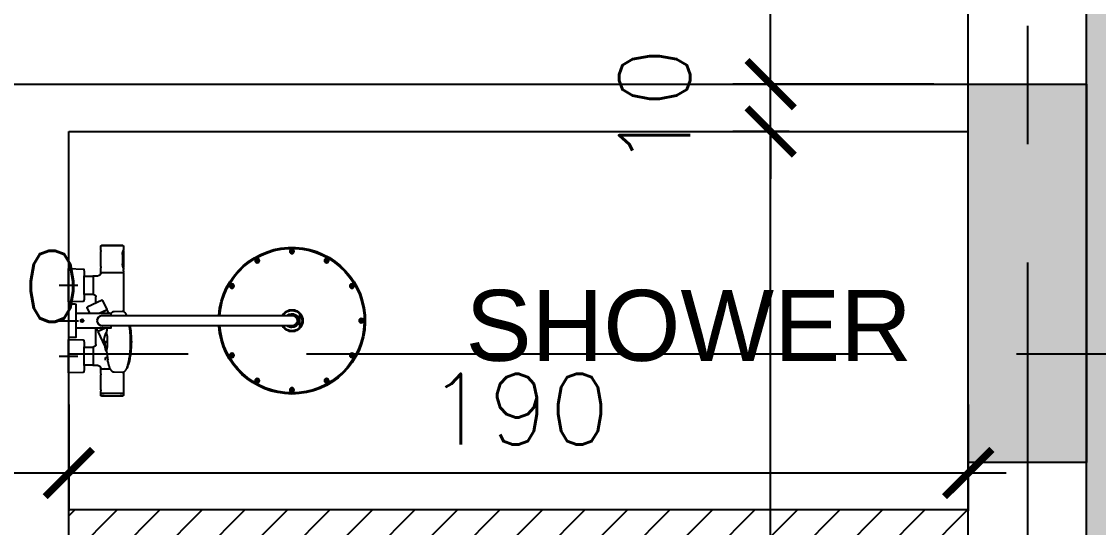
# Model space of a CAD drawing. Header units: centimetres. Extents: x -3744 to 3813, y -6963 to 3597.
# Drawn here: x -525 to -297.5, y 2139.3 to 2246.2 of the extents above; entities that cross this region are included whole.
import ezdxf

# ---------------------------------------------------------------- set-up
doc = ezdxf.new("R2010")
doc.units = ezdxf.units.CM
doc.header["$LTSCALE"] = 100
doc.header["$MEASUREMENT"] = 0
doc.linetypes.add('GRID$0$GRID$0$XREF GRID$0$GRIDS$0$CENTER', pattern=[2, 1.25, -0.25, 0.25, -0.25])
doc.linetypes.add('HIDDEN', pattern=[0.375, 0.25, -0.125])
for name, color, linetype in [('A0-01 FLOOR PLANS$0$BATH FIXTURES', 85, 'Continuous'), ('A0-01 FLOOR PLANS$0$DIM IN', 1, 'Continuous'), ('A0-01 FLOOR PLANS$0$TEXT', 3, 'Continuous'), ('A0-01 FLOOR PLANS$0$THRESHOLD', 8, 'Continuous'), ('A0-01 FLOOR PLANS$0$TILE', 252, 'Continuous'), ('A0-01 FLOOR PLANS$0$WALL-01', 7, 'Continuous'), ('A0-01 FLOOR PLANS$0$WINDOW', 1, 'Continuous'), ('GRID$0$XREF GRID', 11, 'GRID$0$GRID$0$XREF GRID$0$GRIDS$0$CENTER'), ('SOURROUNDING$0$DIM IN', 1, 'Continuous'), ('SOURROUNDING$0$KERBSTONE', 11, 'Continuous'), ('WALL-01', 7, 'Continuous'), ('WALL-03', 2, 'Continuous'), ('XREF GF COL$0$COLUMN', 6, 'Continuous'), ('XREF GF COL$0$COLUMN HATCH', 201, 'Continuous')]:
    doc.layers.add(name, color=color, linetype=linetype)
doc.styles.add('A0-01 FLOOR PLANS$0$22', font='romans.shx')
doc.styles.add('A0-01 FLOOR PLANS$0$ART-PS-1', font='arial.ttf', dxfattribs={"height": 20})
doc.dimstyles.new('A0-01 FLOOR PLANS$0$100', dxfattribs={"dimtxt": 15, "dimasz": 10, "dimexe": 8, "dimexo": 12, "dimgap": 6, "dimtad": 1, "dimdec": 0, "dimzin": 0, "dimdsep": 46, "dimtxsty": 'A0-01 FLOOR PLANS$0$22', "dimblk": 'A0-01 FLOOR PLANS$0$_ARCHTICK', "dimcen": 30, "dimdle": 8, "dimclrd": 1, "dimclre": 1, "dimclrt": 2, "dimadec": 0, "dimazin": 0, "dimtfac": 1, "dimtdec": 0, "dimtmove": 2, "dimatfit": 3, "dimldrblk": 'A0-01 FLOOR PLANS$0$_OBLIQUE', "dimfxl": 100, "dimtolj": 1, "dimtzin": 0, "dimarcsym": 0})

# ---------------------------------------------------------------- blocks, each defined once
blk = doc.blocks.new('XREF GF COL')
at = {"layer": 'XREF GF COL$0$COLUMN HATCH'}
blk.add_hatch(color=256, dxfattribs=at).paths.add_polyline_path([(-10714.7, 2198), (-10739.7, 2198), (-10739.7, 2118), (-10714.7, 2118)])
at = {"layer": 'XREF GF COL$0$COLUMN'}
blk.add_lwpolyline([(-10739.7, 2198), (-10714.7, 2198), (-10714.7, 2118), (-10739.7, 2118)], close=True, dxfattribs=at)
blk = doc.blocks.new('GRID')
at = {"layer": 'GRID$0$XREF GRID'}
for p, q in [((-417.5, 2960.33, 0), (-417.5, 522.76)), ((-1969.8, 2140.98), (-230.24, 2140.98))]:
    blk.add_line(p, q, dxfattribs=at)
blk = doc.blocks.new('A0-01 FLOOR PLANS$0$Bath_ShowerHead_D-31_01')
for p, q in [((-7.5, 0.08), (-7.5, -3.92)), ((0, 0), (0, -4)), ((7.5, 0.08), (7.5, -3.92)), ((-11, -1.97), (-10.92, -5.04)), ((-4.05, -1.92), (-10.95, -1.92)), ((-5.5, -1.92), (-9.5, -1.92)), ((-4.08, -5.04), (-4, -1.97)), ((-3.55, -2.02), (-3.55, -3.4)), ((3.53, -2), (-3.53, -2)), ((2, -2), (-2, -2)), ((3.55, -3.4), (3.55, -2.02)), ((4, -1.97), (4.08, -5.04)), ((10.95, -1.92), (4.05, -1.92)), ((9.5, -1.92), (5.5, -1.92)), ((10.92, -5.04), (11, -1.97)), ((-3.45, -3.5), (3.45, -3.5)), ((-1.57, -3.5), (-1.57, -10.83)), ((1.57, -10.83), (1.57, -3.5)), ((-5.5, -5.22), (-9.5, -5.22)), ((-9.43, -5.22), (-9.43, -7.1)), ((-5.57, -7.1), (-5.57, -5.22)), ((-4.31, -9.04), (-2.83, -5.87)), ((-1.57, -6.4), (-2.76, -5.85)), ((-0.17, -4.82), (-0.09, -4.67)), ((-0.09, -4.97), (-0.17, -4.82)), ((-0.09, -4.67), (0.09, -4.67)), ((0.09, -4.97), (-0.09, -4.97)), ((0.09, -4.67), (0.17, -4.82)), ((0.17, -4.82), (0.09, -4.97)), ((9.5, -5.22), (5.5, -5.22)), ((5.57, -5.22), (5.57, -7.1)), ((9.43, -7.1), (9.43, -5.22)), ((-15.89, -13.37), (-15.89, -8.87)), ((-14.94, -8.72), (-15.74, -8.72)), ((-14.42, -8.77), (-14.62, -8.77)), ((-11.62, -8.77), (-14.42, -8.77)), ((-11.42, -8.77), (-11.62, -8.77)), ((-10.24, -8.72), (-11.1, -8.72)), ((-10.22, -8.74), (-10.22, -13.5)), ((-10.15, -13.5), (-10.15, -8.74)), ((-9.99, -8.72), (-10.13, -8.72)), ((-9.5, -7.14), (-9.5, -8.22)), ((-9.48, -7.12), (-5.52, -7.12)), ((-5.5, -7.26), (-5.5, -7.14)), ((-3.68, -7.69), (-5.06, -7.69)), ((-1.57, -8.37), (-2.31, -9.97)), ((-2.2, -10.05), (-1.57, -8.69)), ((-0.2, -7.97), (-0.25, -8)), ((-0.25, -8), (0.25, -8)), ((-0.25, -8), (-0.25, -8.05)), ((-0.2, -7.97), (0.2, -7.97)), ((-0.2, -8.05), (-0.2, -7.97)), ((0.25, -8), (0.2, -7.97)), ((0.2, -8.05), (0.2, -7.97)), ((0.25, -8.05), (0.25, -8)), ((5.06, -7.69), (1.57, -7.69)), ((2.18, -8.15), (1.57, -7.86)), ((2.2, -8.19), (1.57, -9.55)), ((1.57, -9.75), (2.28, -8.22)), ((2.23, -8.32), (2.17, -8.29)), ((5.46, -9.68), (2.31, -8.21)), ((5.5, -7.14), (5.5, -7.26)), ((5.52, -7.12), (9.48, -7.12)), ((9.5, -8.22), (9.5, -7.14)), ((10.13, -8.72), (10, -8.72)), ((10.15, -8.74), (10.15, -10.74)), ((10.23, -10.77), (10.23, -8.74)), ((11.1, -8.72), (10.25, -8.72)), ((11.62, -8.78), (11.43, -8.77)), ((14.42, -8.78), (11.62, -8.78)), ((14.42, -8.78), (11.62, -8.78)), ((14.42, -8.78), (14.42, -8.78)), ((14.62, -8.77), (14.42, -8.78)), ((15.75, -8.72), (14.95, -8.72)), ((15.35, -8.72), (15.35, -13.52)), ((15.9, -8.87), (15.9, -13.37)), ((-10.15, -9.32), (-10.22, -9.32)), ((-10.22, -9.35), (-10.15, -9.35)), ((-10.15, -9.94), (-10.22, -9.94)), ((-10.22, -10.53), (-10.15, -10.53)), ((-4.28, -9.11), (-2.38, -10)), ((-2.28, -9.9), (-2.17, -9.95)), ((-2.18, -10.09), (-1.57, -10.38)), ((-1.1, -9.12), (-1.1, -13.17)), ((1.1, -13.17), (1.1, -9.12)), ((2.45, -9.98), (2.44, -10.04)), ((2.46, -9.96), (2.45, -9.98)), ((2.7, -9.83), (2.7, -9.99)), ((4.45, -9.48), (4.45, -10.04)), ((4.45, -10.04), (4.45, -10.09)), ((4.45, -10.09), (4.45, -10.19)), ((4.47, -10.14), (4.47, -10.19)), ((4.5, -9.6), (4.5, -9.65)), ((4.5, -9.67), (4.5, -9.65)), ((4.5, -10.17), (4.5, -9.67)), ((5.86, -9.73), (5.83, -9.72)), ((6.5, -10.04), (6.5, -9.98)), ((7.77, -9.74), (7.77, -10.08)), ((8.32, -9.74), (7.77, -9.74)), ((10.23, -9.57), (10.15, -9.49)), ((-15.74, -13.52), (-14.94, -13.52)), ((-14.8, -13.52), (-11.23, -13.52)), ((-14.01, -13.32), (-14.01, -13.32)), ((-14.01, -13.32), (-12.02, -13.32)), ((-12.02, -13.32), (-12.02, -13.32)), ((-11.09, -13.52), (-10.82, -13.52)), ((-10.51, -13.52), (-10.24, -13.52)), ((-10.15, -11.71), (-10.22, -11.71)), ((-10.22, -12.3), (-10.15, -12.3)), ((-10.15, -12.89), (-10.22, -12.89)), ((-10.22, -12.92), (-10.15, -12.92)), ((-10.13, -13.52), (-1.97, -13.52)), ((-1.96, -11.55), (-2.02, -13.28)), ((-1.1, -13.17), (-1.1, -45.07)), ((1.1, -45.07), (1.1, -13.17)), ((10.96, -13.28), (10.9, -11.55)), ((10.91, -13.52), (15.75, -13.52)), ((-7.39, -36.23), (-7.47, -36.28)), ((-7.47, -36.28), (-7.39, -36.42)), ((-7.33, -36.33), (-7.42, -36.38)), ((-7.3, -36.37), (-7.39, -36.23)), ((-7.15, -36.29), (-7.3, -36.37)), ((-7.21, -36.43), (-7.26, -36.35)), ((-7.25, -36.46), (-7.1, -36.37)), ((-7.1, -36.37), (-7.15, -36.29)), ((7.15, -36.29), (7.1, -36.37)), ((7.1, -36.37), (7.25, -36.46)), ((7.3, -36.37), (7.15, -36.29)), ((7.26, -36.35), (7.21, -36.43)), ((7.39, -36.23), (7.3, -36.37)), ((7.42, -36.38), (7.33, -36.33)), ((7.47, -36.28), (7.39, -36.23)), ((7.39, -36.42), (7.47, -36.28)), ((-7.39, -36.42), (-7.54, -36.51)), ((-7.54, -36.51), (-7.49, -36.59)), ((-7.49, -36.59), (-7.34, -36.51)), ((-7.43, -36.45), (-7.38, -36.54)), ((-7.34, -36.51), (-7.25, -36.66)), ((-7.31, -36.56), (-7.22, -36.51)), ((-7.17, -36.61), (-7.25, -36.46)), ((-7.25, -36.66), (-7.17, -36.61)), ((7.25, -36.46), (7.17, -36.61)), ((7.17, -36.61), (7.25, -36.66)), ((7.22, -36.51), (7.31, -36.56)), ((7.25, -36.66), (7.34, -36.51)), ((7.34, -36.51), (7.49, -36.59)), ((7.38, -36.54), (7.43, -36.45)), ((7.54, -36.51), (7.39, -36.42)), ((7.49, -36.59), (7.54, -36.51)), ((-12.84, -41.65), (-12.89, -41.73)), ((-12.89, -41.73), (-12.75, -41.82)), ((-12.7, -41.73), (-12.84, -41.65)), ((-12.75, -41.82), (-12.83, -41.97)), ((-12.83, -41.97), (-12.75, -42.02)), ((-12.74, -41.7), (-12.79, -41.79)), ((-12.77, -41.86), (-12.69, -41.91)), ((-12.75, -42.02), (-12.66, -41.87)), ((-12.61, -41.58), (-12.7, -41.73)), ((-12.58, -41.74), (-12.67, -41.69)), ((-12.66, -41.87), (-12.51, -41.95)), ((-12.53, -41.63), (-12.61, -41.58)), ((-12.61, -41.78), (-12.53, -41.63)), ((-12.46, -41.87), (-12.61, -41.78)), ((-12.61, -41.9), (-12.56, -41.81)), ((-12.51, -41.95), (-12.46, -41.87)), ((12.61, -41.78), (12.46, -41.87)), ((12.46, -41.87), (12.51, -41.95)), ((12.51, -41.95), (12.66, -41.87)), ((12.61, -41.58), (12.53, -41.63)), ((12.53, -41.63), (12.61, -41.78)), ((12.56, -41.81), (12.61, -41.9)), ((12.67, -41.69), (12.58, -41.74)), ((12.7, -41.73), (12.61, -41.58)), ((12.66, -41.87), (12.75, -42.02)), ((12.69, -41.91), (12.77, -41.86)), ((12.84, -41.65), (12.7, -41.73)), ((12.79, -41.79), (12.74, -41.7)), ((12.75, -41.82), (12.89, -41.73)), ((12.83, -41.97), (12.75, -41.82)), ((12.75, -42.02), (12.83, -41.97)), ((12.89, -41.73), (12.84, -41.65)), ((-1.1, -45.07), (-1.1, -49.12)), ((1.1, -49.12), (1.1, -45.07)), ((-1.3, -47.42), (-1.1, -47.42)), ((1.1, -47.42), (1.3, -47.42)), ((-14.86, -49.07), (-14.86, -49.17)), ((-14.69, -49.07), (-14.86, -49.07)), ((-14.86, -49.17), (-14.69, -49.17)), ((-14.74, -49.07), (-14.74, -49.17)), ((-14.69, -48.9), (-14.69, -49.07)), ((-14.59, -48.9), (-14.69, -48.9)), ((-14.59, -49.02), (-14.69, -49.02)), ((-14.69, -49.17), (-14.69, -49.34)), ((-14.69, -49.22), (-14.59, -49.22)), ((-14.69, -49.34), (-14.59, -49.34)), ((-14.59, -49.07), (-14.59, -48.9)), ((-14.42, -49.07), (-14.59, -49.07)), ((-14.59, -49.17), (-14.42, -49.17)), ((-14.59, -49.34), (-14.59, -49.17)), ((-14.54, -49.17), (-14.54, -49.07)), ((-14.42, -49.17), (-14.42, -49.07)), ((-2.2, -49.79), (-2.2, -48.45)), ((2.2, -48.45), (2.2, -49.79)), ((14.59, -49.07), (14.42, -49.07)), ((14.42, -49.07), (14.42, -49.17)), ((14.42, -49.17), (14.59, -49.17)), ((14.54, -49.07), (14.54, -49.17)), ((14.69, -48.9), (14.59, -48.9)), ((14.59, -48.9), (14.59, -49.07)), ((14.69, -49.02), (14.59, -49.02)), ((14.59, -49.17), (14.59, -49.34)), ((14.59, -49.22), (14.69, -49.22)), ((14.59, -49.34), (14.69, -49.34)), ((14.69, -49.07), (14.69, -48.9)), ((14.86, -49.07), (14.69, -49.07)), ((14.69, -49.34), (14.69, -49.17)), ((14.69, -49.17), (14.86, -49.17)), ((14.74, -49.17), (14.74, -49.07)), ((14.86, -49.17), (14.86, -49.07)), ((-1.01, -50.82), (-1.3, -50.82)), ((-0.9, -50.82), (-1.01, -50.82)), ((0.9, -50.82), (-0.9, -50.82)), ((-0.45, -50.32), (-0.57, -50.32)), ((-0.45, -50.32), (0.45, -50.32)), ((0.57, -50.32), (0.45, -50.32)), ((1.01, -50.82), (0.9, -50.82)), ((1.3, -50.82), (1.01, -50.82)), ((-12.75, -56.42), (-12.89, -56.51)), ((-12.89, -56.51), (-12.84, -56.59)), ((-12.84, -56.59), (-12.7, -56.51)), ((-12.75, -56.22), (-12.83, -56.27)), ((-12.83, -56.27), (-12.75, -56.42)), ((-12.79, -56.45), (-12.74, -56.54)), ((-12.69, -56.33), (-12.77, -56.38)), ((-12.66, -56.37), (-12.75, -56.22)), ((-12.7, -56.51), (-12.61, -56.66)), ((-12.67, -56.55), (-12.58, -56.5)), ((-12.51, -56.29), (-12.66, -56.37)), ((-12.56, -56.43), (-12.61, -56.34)), ((-12.61, -56.46), (-12.46, -56.37)), ((-12.53, -56.61), (-12.61, -56.46)), ((-12.61, -56.66), (-12.53, -56.61)), ((-12.46, -56.37), (-12.51, -56.29)), ((12.51, -56.29), (12.46, -56.37)), ((12.46, -56.37), (12.61, -56.46)), ((12.66, -56.37), (12.51, -56.29)), ((12.61, -56.46), (12.53, -56.61)), ((12.53, -56.61), (12.61, -56.66)), ((12.61, -56.34), (12.56, -56.43)), ((12.58, -56.5), (12.67, -56.55)), ((12.61, -56.66), (12.7, -56.51)), ((12.75, -56.22), (12.66, -56.37)), ((12.77, -56.38), (12.69, -56.33)), ((12.7, -56.51), (12.84, -56.59)), ((12.74, -56.54), (12.79, -56.45)), ((12.83, -56.27), (12.75, -56.22)), ((12.75, -56.42), (12.83, -56.27)), ((12.89, -56.51), (12.75, -56.42)), ((12.84, -56.59), (12.89, -56.51)), ((-7.49, -61.65), (-7.54, -61.73)), ((-7.54, -61.73), (-7.39, -61.82)), ((-7.34, -61.73), (-7.49, -61.65)), ((-7.39, -61.82), (-7.47, -61.96)), ((-7.47, -61.96), (-7.39, -62.01)), ((-7.38, -61.7), (-7.43, -61.79)), ((-7.42, -61.86), (-7.33, -61.91)), ((-7.39, -62.01), (-7.3, -61.87)), ((-7.25, -61.58), (-7.34, -61.73)), ((-7.22, -61.73), (-7.31, -61.68)), ((-7.3, -61.87), (-7.15, -61.95)), ((-7.26, -61.89), (-7.21, -61.81)), ((-7.17, -61.63), (-7.25, -61.58)), ((-7.25, -61.78), (-7.17, -61.63)), ((-7.1, -61.87), (-7.25, -61.78)), ((-7.15, -61.95), (-7.1, -61.87)), ((0.05, -63.54), (-0.05, -63.54)), ((-0.05, -63.54), (-0.05, -63.71)), ((0.05, -63.66), (-0.05, -63.66)), ((0.05, -63.71), (0.05, -63.54)), ((7.25, -61.78), (7.1, -61.87)), ((7.1, -61.87), (7.15, -61.95)), ((7.15, -61.95), (7.3, -61.87)), ((7.25, -61.58), (7.17, -61.63)), ((7.17, -61.63), (7.25, -61.78)), ((7.21, -61.81), (7.26, -61.89)), ((7.31, -61.68), (7.22, -61.73)), ((7.34, -61.73), (7.25, -61.58)), ((7.3, -61.87), (7.39, -62.01)), ((7.33, -61.91), (7.42, -61.86)), ((7.49, -61.65), (7.34, -61.73)), ((7.43, -61.79), (7.38, -61.7)), ((7.39, -61.82), (7.54, -61.73)), ((7.47, -61.96), (7.39, -61.82)), ((7.39, -62.01), (7.47, -61.96)), ((7.54, -61.73), (7.49, -61.65)), ((-0.05, -63.71), (-0.22, -63.71)), ((-0.22, -63.71), (-0.22, -63.81)), ((-0.22, -63.81), (-0.05, -63.81)), ((-0.1, -63.71), (-0.1, -63.81)), ((-0.05, -63.81), (-0.05, -63.98)), ((-0.05, -63.86), (0.05, -63.86)), ((-0.05, -63.98), (0.05, -63.98)), ((0.22, -63.71), (0.05, -63.71)), ((0.05, -63.81), (0.22, -63.81)), ((0.05, -63.98), (0.05, -63.81)), ((0.1, -63.81), (0.1, -63.71)), ((0.22, -63.81), (0.22, -63.71))]:
    blk.add_line(p, q)
for centre, radius in [((0, -4.82), 0.246), ((0, -4.82), 0.18), ((-7.32, -36.44), 0.45), ((-7.32, -36.44), 0.41), ((7.32, -36.44), 0.45), ((7.32, -36.44), 0.41), ((-12.68, -41.8), 0.45), ((-12.68, -41.8), 0.41), ((12.68, -41.8), 0.45), ((12.68, -41.8), 0.41), ((-14.64, -49.12), 0.45), ((-14.64, -49.12), 0.41), ((14.64, -49.12), 0.45), ((14.64, -49.12), 0.41), ((-12.68, -56.44), 0.45), ((-12.68, -56.44), 0.41), ((12.68, -56.44), 0.45), ((12.68, -56.44), 0.41), ((-7.32, -61.8), 0.45), ((-7.32, -61.8), 0.41), ((7.32, -61.8), 0.45), ((7.32, -61.8), 0.41), ((0, -63.76), 0.45), ((0, -63.76), 0.41)]:
    blk.add_circle(centre, radius)
for centre, radius, start, end in [((-10.95, -1.97), 0.05, 90, 181.5), ((-4.05, -1.97), 0.05, 358.5, 90), ((-3.53, -2.02), 0.02, 90, 180), ((3.53, -2.02), 0.02, 0, 90), ((4.05, -1.97), 0.05, 90, 181.5), ((10.95, -1.97), 0.05, 358.5, 90), ((-3.45, -3.4), 0.1, 180, 270), ((0, -4.82), 0.3, 255, 195), ((3.45, -3.4), 0.1, 270, 0), ((-10.77, -5.04), 0.15, 181.5, 268.1235), ((-7.5, 94.76), 100, 268.1235, 268.854), ((-7.5, 94.76), 100, 271.146, 271.8765), ((-4.23, -5.04), 0.15, 271.8765, 358.5), ((-2.78, -5.89), 0.05, 65, 155), ((4.23, -5.04), 0.15, 181.5, 268.1235), ((7.5, 94.76), 100, 268.1235, 268.854), ((7.5, 94.76), 100, 271.146, 271.8765), ((10.77, -5.04), 0.15, 271.8765, 358.5), ((84.08, -11.12), 100, 178.7132, 181.2877), ((-15.74, -8.87), 0.15, 90.4837, 180.0005), ((-14.49, -6.71), 2.06, 259.3919, 261.1025), ((-14.43, -6.33), 2.44, 260.7742, 265.5339), ((-11.61, -6.33), 2.44, 274.4645, 279.2276), ((-11.51, -6.98), 1.78, 279.0316, 280.3594), ((-10.24, -8.74), 0.02, 0, 90), ((-10.13, -8.74), 0.02, 90, 180), ((-10, -8.22), 0.5, 270.4238, 359.5853), ((-9.48, -7.14), 0.02, 90, 180), ((-9.41, -7.1), 0.02, 180, 270), ((-5.59, -7.1), 0.02, 270, 0), ((-5.52, -7.14), 0.02, 0, 90), ((-5.06, -7.26), 0.444, 181.5907, 267.0077), ((-4.26, -9.06), 0.05, 155, 245), ((0, -9.12), 1.13, 102.7838, 191.5041), ((0, -9.12), 1.1, 0, 180), ((0, -9.12), 1.13, 0, 77.1991), ((2.18, -8.27), 0.02, 155, 245), ((2.17, -8.18), 0.03, 335, 65), ((2.3, -8.23), 0.02, 65, 155), ((5.06, -7.26), 0.444, 271.3582, 358.5138), ((5.52, -7.14), 0.02, 90, 180), ((5.59, -7.1), 0.02, 180, 270), ((9.41, -7.1), 0.02, 270, 0), ((9.48, -7.14), 0.02, 0, 90), ((10, -8.22), 0.497, 180.2837, 270.0504), ((10.13, -8.74), 0.02, 0, 90), ((10.25, -8.74), 0.02, 90, 180), ((11.1, -8.77), 0.0505, 46.9195, 89.7895), ((11.61, -6.44), 2.33, 260.4502, 265.432), ((11.23, -8.77), 0.0307, 68.4365, 95.6982), ((14.44, -6.44), 2.33, 274.5661, 279.5519), ((14.82, -8.77), 0.0307, 84.3084, 113.464), ((14.95, -8.77), 0.0505, 90.2105, 133.0804), ((15.75, -8.87), 0.15, 359.9994, 90.499), ((-84.07, -11.12), 100, 358.7126, 1.287), ((-2.36, -9.95), 0.05, 245, 335), ((-2.17, -10.06), 0.03, 155, 245), ((-2.18, -9.97), 0.02, 335, 65), ((-1.53, -10.83), 0.03, 180, 262.9292), ((0, 1.55), 12.5, 262.9292, 264.9514), ((0, -9.12), 1.13, 347.0955, 0), ((0, 1.55), 12.5, 275.0486, 277.0708), ((1.53, -10.83), 0.03, 277.0708, 0), ((-1.86, 11.13), 21.49, 279.1725, 281.6283), ((2.77, -9.83), 0.0688, 110.5785, 179.6732), ((4.52, -9.6), 0.02, 89.4549, 180), ((4.47, -14.33), 4.75, 70.3229, 89.4549), ((4.74, -17.38), 7.73, 81.8576, 85.6981), ((6.18, -10.01), 0.0683, 17.0873, 69.4893), ((6.18, -10.03), 0.0688, 27.4358, 69.422), ((10.8, 11.12), 21.49, 258.3745, 263.3006), ((-15.74, -13.37), 0.15, 179.9997, 270.0108), ((-14.01, -15.69), 2.36, 89.9874, 113.2654), ((-14.81, -13.47), 0.0472, 176.4407, 249.6056), ((-14.04, -15.57), 2.19, 89.1588, 110.5651), ((-12.02, -15.69), 2.36, 66.7399, 90.0119), ((-12.03, -15.83), 2.45, 70.5873, 89.6922), ((-11.22, -13.47), 0.0475, 288.6919, 2.8285), ((-10.77, -14.08), 0.56, 94.061, 94.739), ((-10.82, -13.51), 0.0147, 276.3407, 278.3544), ((-10.66, -15.82), 2.3, 86.2644, 93.6304), ((-10.66, -16.5), 2.98, 87.2513, 90.9598), ((-10.48, -12.57), 0.953, 267.5377, 268.1419), ((-10.51, -13.5), 0.0168, 261.4715, 263.6935), ((-10.52, -13.61), 0.0874, 84.5355, 86.4641), ((-10.24, -13.5), 0.02, 270, 0), ((-10.13, -13.5), 0.02, 180, 270), ((15.75, -13.37), 0.15, 269.9564, 0), ((4.8, -6.63), 8.53, 269.8368, 272.5731), ((4.93, -2.23), 12.92, 271.1539, 273.6573), ((5.2, -2.65), 12.48, 272.5174, 275.0502), ((5.51, -3.42), 11.7, 273.8933, 276.5191), ((5.86, -4.52), 10.57, 275.3173, 278.1182), ((6.26, -5.88), 9.16, 276.8331, 279.913), ((6.72, -7.42), 7.57, 278.4883, 282.0418), ((7.09, -8.34), 6.6, 280.5691, 283.982), ((0, -49.12), 15.5, 94.0697, 0), ((0, -49.12), 15.32, 94.1175, 0), ((0, -49.12), 15.3, 94.123, 0), ((0, -49.12), 15.29, 94.1256, 0), ((0, -49.12), 15.27, 94.131, 0), ((0, -49.12), 15.5, 0, 85.9303), ((0, -49.12), 15.32, 0, 85.8825), ((0, -49.12), 15.3, 0, 85.877), ((0, -49.12), 15.29, 0, 85.8744), ((0, -49.12), 15.27, 0, 85.869), ((0, -49.12), 2.3, 118.5719, 162.9284), ((0, -49.12), 2.15, 127.2488, 232.7512), ((0, -49.12), 2.15, 124.3637, 127.2488), ((0, -49.12), 2.15, 120.7723, 124.3637), ((0, -49.12), 2.3, 17.0716, 61.4281), ((0, -49.12), 2.15, 55.6363, 59.2277), ((0, -49.12), 2.15, 52.7512, 55.6363), ((0, -49.12), 2.15, 307.2488, 52.7512), ((0, -49.12), 2.3, 169.228, 190.772), ((0, -49.12), 2.3, 162.9301, 169.228), ((0, -49.12), 2.3, 190.772, 197.0699), ((-2.17, -48.45), 0.03, 162.9301, 180), ((-2.17, -49.79), 0.03, 180, 197.0699), ((0, -49.12), 2.3, 197.0716, 342.9284), ((0, -49.12), 1.47, 138.4433, 0), ((0, -49.12), 1.35, 144.5691, 0), ((0, -49.12), 1.33, 145.7987, 244.4562), ((0, -49.12), 1.1, 180, 0), ((0, -49.12), 1.33, 295.5438, 34.2013), ((0, -49.12), 1.47, 0, 41.5567), ((0, -49.12), 1.35, 0, 35.4309), ((0, -49.12), 2.3, 10.772, 17.0699), ((2.17, -48.45), 0.03, 0, 17.0699), ((0, -49.12), 2.3, 342.9301, 349.228), ((2.17, -49.79), 0.03, 342.9301, 0), ((0, -49.12), 2.3, 349.228, 10.772), ((0, -49.12), 2.15, 232.7512, 235.6363), ((0, -49.12), 2.15, 235.6363, 304.3637), ((0, -49.12), 2.15, 304.3637, 307.2488)]:
    blk.add_arc(centre, radius, start, end)
for centre, major_axis, ratio, start_param, end_param in [((-5.06, -7.19), (0, 0.5), 1, 3.091409, 3.141593), ((2.72, -9.83), (0.02, 0), 0.241922, 3.141593, 3.167236), ((4.47, -14.05), (-4.73, 0), 0.970296, 4.728297, 5.086392), ((4.47, -14.22), (4.73, 0), 0.970296, 1.196063, 1.554861), ((4.47, -14.24), (4.73, 0), 0.970296, 1.196793, 1.554888), ((-2.17, -48.45), (-0.0287, 0.0088), 0.989207, 0, 0.288551), ((-2.17, -49.79), (-0.0287, -0.0088), 0.989207, 5.994634, 6.283185), ((2.17, -48.45), (-0.0287, -0.0088), 0.989207, 2.853042, 3.141593), ((2.17, -49.79), (0.0287, -0.0088), 0.989207, 0, 0.288551)]:
    blk.add_ellipse(centre, major_axis=major_axis, ratio=ratio, start_param=start_param, end_param=end_param)
for points, degree, knots in [([(-14.87, -8.73), (-14.88, -8.73), (-14.91, -8.73), (-14.93, -8.72), (-14.93, -8.72), (-14.94, -8.72), (-14.94, -8.72), (-14.94, -8.72), (-14.95, -8.72)], 3, [0, 0, 0, 0, 0.245741, 0.69191, 0.916224, 0.957728, 0.982787, 1, 1, 1, 1]), ([(-11.1, -8.72), (-11.1, -8.72), (-11.11, -8.72), (-11.11, -8.72), (-11.11, -8.72), (-11.12, -8.72), (-11.15, -8.73), (-11.18, -8.73), (-11.19, -8.74)], 3, [0, 0, 0, 0, 0.015565, 0.048335, 0.127827, 0.377073, 0.755534, 1, 1, 1, 1]), ([(-1.44, -10.86), (-1.47, -10.88), (-1.56, -10.94), (-1.67, -11.03), (-1.78, -11.13), (-1.87, -11.25), (-1.94, -11.39), (-1.95, -11.49), (-1.96, -11.55)], 3, [0.5801674, 0.5801674, 0.5801674, 0.5801674, 0.6259358, 0.696701, 0.7574415, 0.8282146, 0.9090569, 1, 1, 1, 1]), ([(-1.57, -10.56), (-1.58, -10.52), (-1.6, -10.44), (-1.63, -10.37), (-1.63, -10.34)], 3, [0.5121966, 0.5121966, 0.5121966, 0.5121966, 0.6261046, 0.7145426, 0.7145426, 0.7145426, 0.7145426]), ([(2.44, -10.04), (2.44, -10.06), (2.44, -10.08), (2.45, -10.1), (2.45, -10.1)], 3, [0, 0, 0, 0, 0.0633839, 0.1139324, 0.1139324, 0.1139324, 0.1139324]), ([(2.45, -9.97), (2.45, -9.97), (2.45, -9.97), (2.45, -9.97), (2.45, -9.98), (2.45, -9.98), (2.45, -9.98)], 5, [0.49842013, 0.49842013, 0.49842013, 0.49842013, 0.49842013, 0.49842013, 0.50000075, 0.51157507, 0.51157507, 0.51157507, 0.51157507, 0.51157507, 0.51157507]), ([(2.7, -9.8), (2.7, -9.81), (2.66, -9.82), (2.59, -9.85), (2.52, -9.88), (2.48, -9.92), (2.47, -9.94), (2.46, -9.94)], 3, [0.4254993, 0.4254993, 0.4254993, 0.4254993, 0.4526311, 0.5889127, 0.7344681, 0.8892637, 0.9254156, 0.9254156, 0.9254156, 0.9254156]), ([(2.62, -9.91), (2.62, -9.91), (2.62, -9.91), (2.62, -9.89), (2.63, -9.87), (2.67, -9.85), (2.68, -9.84), (2.69, -9.84)], 3, [0.4958252, 0.4958252, 0.4958252, 0.4958252, 0.5, 0.5, 0.5625, 0.5625, 0.58796867, 0.58796867, 0.58796867, 0.58796867]), ([(4.47, -10.19), (4.23, -10.19), (3.98, -10.18), (3.65, -10.16), (3.54, -10.15), (3.34, -10.13), (3.25, -10.12), (3.08, -10.09), (3, -10.08), (2.87, -10.05), (2.81, -10.03), (2.68, -9.99), (2.63, -9.96), (2.62, -9.92)], 3, [0, 0, 0, 0, 0.125, 0.125, 0.1875, 0.1875, 0.25, 0.25, 0.3125, 0.3125, 0.375, 0.375, 0.4856991, 0.4856991, 0.4856991, 0.4856991]), ([(2.7, -9.87), (2.66, -9.89), (2.65, -9.91), (2.65, -9.94), (2.66, -9.96), (2.67, -9.98)], 3, [0.4257206, 0.4257206, 0.4257206, 0.4257206, 0.5, 0.5, 0.5536818, 0.5536818, 0.5536818, 0.5536818]), ([(4.45, -9.48), (4.45, -9.47), (4.45, -9.47), (4.44, -9.47), (4.44, -9.46), (4.44, -9.46), (4.43, -9.46), (4.42, -9.45), (4.41, -9.45), (4.4, -9.45), (4.4, -9.45), (4.4, -9.45)], 3, [0, 0, 0, 0, 0.059506, 0.159563, 0.245992, 0.329643, 0.42315, 0.565802, 0.784627, 0.970374, 1, 1, 1, 1]), ([(6.32, -9.92), (6.32, -9.94), (6.31, -9.95), (6.26, -9.98), (6.23, -10), (6.14, -10.03), (6.08, -10.05), (5.95, -10.08), (5.87, -10.09), (5.61, -10.13), (5.41, -10.15), (4.96, -10.18), (4.72, -10.19), (4.47, -10.19)], 3, [0.5117194, 0.5117194, 0.5117194, 0.5117194, 0.5625, 0.5625, 0.625, 0.625, 0.6875, 0.6875, 0.75, 0.75, 0.875, 0.875, 1, 1, 1, 1]), ([(4.55, -9.65), (4.54, -9.65), (4.54, -9.65), (4.53, -9.65), (4.52, -9.65), (4.51, -9.65), (4.5, -9.66), (4.5, -9.66), (4.5, -9.67), (4.5, -9.67), (4.5, -9.67)], 3, [0, 0, 0, 0, 0.076286, 0.279716, 0.508547, 0.661979, 0.772982, 0.883151, 0.998032, 1, 1, 1, 1]), ([(5.39, -9.67), (5.53, -9.68), (5.67, -9.7), (5.87, -9.73), (5.95, -9.74), (6.08, -9.77), (6.14, -9.79), (6.23, -9.82), (6.26, -9.84), (6.31, -9.87), (6.32, -9.89), (6.32, -9.91), (6.32, -9.91), (6.32, -9.91)], 3, [0.1647399, 0.1647399, 0.1647399, 0.1647399, 0.25, 0.25, 0.3125, 0.3125, 0.375, 0.375, 0.4375, 0.4375, 0.5, 0.5, 0.5032189, 0.5032189, 0.5032189, 0.5032189]), ([(6.27, -9.97), (6.29, -9.96), (6.3, -9.94), (6.3, -9.91), (6.29, -9.89), (6.24, -9.86), (6.21, -9.84), (6.11, -9.81), (6.06, -9.79), (5.93, -9.77), (5.85, -9.75), (5.68, -9.73), (5.6, -9.72), (5.5, -9.71)], 3, [0.4482744, 0.4482744, 0.4482744, 0.4482744, 0.5, 0.5, 0.5625, 0.5625, 0.625, 0.625, 0.6875, 0.6875, 0.75, 0.75, 0.8100245, 0.8100245, 0.8100245, 0.8100245]), ([(5.89, -9.73), (5.88, -9.73), (5.88, -9.73), (5.87, -9.73), (5.85, -9.72), (5.83, -9.72), (5.83, -9.72)], 3, [0.74785872, 0.74785872, 0.74785872, 0.74785872, 0.75028089, 0.75154772, 0.75733642, 0.76181543, 0.76181543, 0.76181543, 0.76181543]), ([(6.5, -9.98), (6.49, -9.96), (6.48, -9.93), (6.44, -9.89), (6.37, -9.85), (6.27, -9.81), (6.15, -9.78), (6.02, -9.75), (5.93, -9.74), (5.89, -9.73)], 3, [0, 0, 0, 0, 0.131987, 0.281792, 0.449255, 0.586344, 0.733125, 0.889496, 1, 1, 1, 1]), ([(6.18, -9.91), (6.17, -9.91), (6.17, -9.91), (6.14, -9.89), (6.11, -9.87), (6.08, -9.86)], 3, [0.0968, 0.0968, 0.0968, 0.0968, 0.125, 0.125, 0.2392713, 0.2392713, 0.2392713, 0.2392713]), ([(6.24, -10), (6.24, -10), (6.24, -9.98), (6.22, -9.95), (6.21, -9.93), (6.2, -9.93)], 3, [0, 0, 0, 0, 0.094437, 0.572572, 1, 1, 1, 1]), ([(6.49, -10.09), (6.49, -10.09), (6.5, -10.08), (6.5, -10.06), (6.5, -10.04)], 3, [0.8927078, 0.8927078, 0.8927078, 0.8927078, 0.923572, 1, 1, 1, 1]), ([(6.5, -10.05), (6.5, -10.05), (6.5, -10.05), (6.5, -10.05), (6.5, -10.04)], 3, [0.49985456, 0.49985456, 0.49985456, 0.49985456, 0.499857717, 0.505184623, 0.505184623, 0.505184623, 0.505184623]), ([(10.9, -11.55), (10.9, -11.5), (10.89, -11.42), (10.84, -11.3), (10.79, -11.21), (10.73, -11.15), (10.66, -11.07), (10.55, -10.97), (10.39, -10.86), (10.2, -10.76), (9.98, -10.66), (9.72, -10.56), (9.43, -10.47), (9.11, -10.39), (8.73, -10.3), (8.46, -10.25), (8.29, -10.22)], 3, [0, 0, 0, 0, 0.076639, 0.140286, 0.191004, 0.231676, 0.270773, 0.344619, 0.422888, 0.492029, 0.569644, 0.657173, 0.731485, 0.813325, 0.902766, 1, 1, 1, 1]), ([(-2.02, -13.28), (-2.02, -13.33), (-2.02, -13.41), (-1.98, -13.52), (-1.93, -13.61), (-1.87, -13.68), (-1.78, -13.78), (-1.63, -13.9), (-1.4, -14.04), (-1.21, -14.13), (-1.1, -14.18), (-1.1, -14.18)], 3, [0, 0, 0, 0, 0.0201993, 0.0389749, 0.0548851, 0.0680309, 0.0803254, 0.1107287, 0.1406106, 0.1698338, 0.17045, 0.17045, 0.17045, 0.17045]), ([(1.1, -14.73), (1.24, -14.75), (1.56, -14.8), (2.13, -14.86), (2.83, -14.92), (3.61, -14.96), (4.4, -14.97), (5.2, -14.96), (5.99, -14.93), (6.68, -14.88), (7.29, -14.81), (7.82, -14.74), (8.33, -14.65), (8.79, -14.56), (9.2, -14.46), (9.54, -14.36), (9.83, -14.26), (10.07, -14.17), (10.25, -14.08), (10.41, -14), (10.55, -13.92), (10.66, -13.83), (10.76, -13.74), (10.84, -13.65), (10.91, -13.54), (10.96, -13.42), (10.96, -13.33), (10.96, -13.28)], 3, [0.3258306, 0.3258306, 0.3258306, 0.3258306, 0.3501234, 0.3796535, 0.4187131, 0.4577747, 0.4968356, 0.5358975, 0.5749598, 0.6140192, 0.6433242, 0.6726312, 0.7025236, 0.7336544, 0.7594589, 0.7859554, 0.810673, 0.8325632, 0.8516356, 0.8676157, 0.8855409, 0.9055164, 0.9198472, 0.9366347, 0.9558872, 0.9776111, 1, 1, 1, 1]), ([(-1.32, -14.07), (-1.31, -14.08), (-1.26, -14.12), (-1.19, -14.18), (-1.13, -14.22), (-1.1, -14.23)], 3, [0.320972, 0.320972, 0.320972, 0.320972, 0.3458905, 0.4291154, 0.4686404, 0.4686404, 0.4686404, 0.4686404]), ([(1.1, -14.9), (1.11, -14.9), (1.32, -14.94), (1.73, -15), (2.38, -15.07), (3.08, -15.13), (3.77, -15.15), (4.24, -15.16), (4.47, -15.16)], 5, [0.90399804, 0.90399804, 0.90399804, 0.90399804, 0.90399804, 0.90399804, 0.90625, 0.9375, 0.96875, 1, 1, 1, 1, 1, 1]), ([(1.88, -15), (1.88, -15), (1.88, -15.01), (1.89, -15.02), (1.9, -15.03), (1.91, -15.04), (1.91, -15.04), (1.92, -15.05), (1.93, -15.05), (1.95, -15.05), (1.98, -15.06), (1.99, -15.06), (2, -15.06)], 3, [0, 0, 0, 0, 0.078849, 0.165941, 0.23991, 0.304842, 0.36235, 0.422637, 0.520357, 0.766738, 0.969433, 1, 1, 1, 1]), ([(2, -15.06), (2.01, -15.06), (2.03, -15.06), (2.06, -15.07), (2.09, -15.07), (2.11, -15.07), (2.13, -15.06), (2.14, -15.06), (2.15, -15.05), (2.16, -15.04), (2.16, -15.02), (2.16, -15.02), (2.16, -15.01)], 3, [0, 0, 0, 0, 0.136394, 0.294134, 0.458405, 0.64934, 0.704181, 0.759795, 0.824948, 0.900015, 0.980398, 1, 1, 1, 1]), ([(3.06, -15.12), (3.06, -15.12), (3.06, -15.13), (3.07, -15.14), (3.07, -15.15), (3.08, -15.16), (3.09, -15.16), (3.1, -15.17), (3.1, -15.17), (3.11, -15.17), (3.13, -15.17), (3.15, -15.17), (3.17, -15.18), (3.17, -15.18)], 3, [0, 0, 0, 0, 0.004737, 0.111726, 0.196853, 0.269065, 0.331169, 0.383075, 0.430362, 0.494221, 0.682743, 0.896328, 1, 1, 1, 1]), ([(3.17, -15.18), (3.18, -15.18), (3.19, -15.18), (3.22, -15.18), (3.26, -15.18), (3.28, -15.18), (3.29, -15.18), (3.31, -15.18), (3.32, -15.17), (3.33, -15.16), (3.34, -15.15), (3.34, -15.14), (3.34, -15.13), (3.34, -15.13)], 3, [0, 0, 0, 0, 0.066927, 0.215245, 0.362572, 0.517578, 0.682587, 0.723014, 0.771108, 0.831848, 0.902048, 0.978518, 1, 1, 1, 1]), ([(3.35, -15.13), (3.36, -15.13), (3.37, -15.13), (3.39, -15.13), (3.41, -15.13), (3.41, -15.13)], 3, [0.6390182, 0.6390182, 0.6390182, 0.6390182, 0.7543694, 0.9483646, 1, 1, 1, 1]), ([(3.41, -15.13), (3.42, -15.13), (3.44, -15.13), (3.48, -15.13), (3.5, -15.13), (3.52, -15.13), (3.53, -15.12), (3.55, -15.11), (3.56, -15.1), (3.56, -15.09), (3.56, -15.08), (3.56, -15.08)], 3, [0, 0, 0, 0, 0.135585, 0.313743, 0.503936, 0.629642, 0.717386, 0.799718, 0.882901, 0.972509, 1, 1, 1, 1]), ([(4.33, -15.17), (4.33, -15.17), (4.33, -15.18), (4.34, -15.19), (4.35, -15.2), (4.36, -15.21), (4.36, -15.21), (4.37, -15.21), (4.38, -15.22), (4.38, -15.22), (4.4, -15.22), (4.42, -15.22), (4.43, -15.22), (4.44, -15.22)], 3, [0, 0, 0, 0, 0.051707, 0.151707, 0.232823, 0.302041, 0.360979, 0.408736, 0.451413, 0.515564, 0.717797, 0.931323, 1, 1, 1, 1]), ([(4.44, -15.22), (4.45, -15.22), (4.46, -15.22), (4.49, -15.22), (4.53, -15.22), (4.56, -15.22), (4.56, -15.22), (4.58, -15.21), (4.59, -15.21), (4.6, -15.2), (4.61, -15.18), (4.61, -15.17), (4.61, -15.17)], 3, [0, 0, 0, 0, 0.090801, 0.237555, 0.381893, 0.531915, 0.710019, 0.747984, 0.801281, 0.861969, 0.933494, 1, 1, 1, 1]), ([(5.6, -15.13), (5.6, -15.13), (5.6, -15.14), (5.61, -15.15), (5.62, -15.17), (5.62, -15.17), (5.63, -15.18), (5.64, -15.18), (5.65, -15.18), (5.66, -15.18), (5.68, -15.18), (5.7, -15.18), (5.72, -15.18), (5.73, -15.18)], 3, [0, 0, 0, 0, 0.045652, 0.139085, 0.214141, 0.278103, 0.332441, 0.377213, 0.420253, 0.487307, 0.718989, 0.910147, 1, 1, 1, 1]), ([(5.73, -15.18), (5.73, -15.18), (5.75, -15.18), (5.78, -15.18), (5.81, -15.17), (5.83, -15.17), (5.84, -15.17), (5.85, -15.17), (5.86, -15.16), (5.87, -15.15), (5.88, -15.14), (5.88, -15.13), (5.88, -15.12)], 3, [0, 0, 0, 0, 0.076864, 0.239324, 0.400516, 0.569749, 0.685309, 0.731073, 0.786683, 0.853107, 0.930836, 1, 1, 1, 1]), ([(6.79, -15.04), (6.79, -15.04), (6.8, -15.05), (6.81, -15.06), (6.82, -15.06), (6.82, -15.06), (6.83, -15.07), (6.85, -15.07), (6.87, -15.07), (6.9, -15.06), (6.91, -15.06), (6.91, -15.06)], 3, [0.1457434, 0.1457434, 0.1457434, 0.1457434, 0.2030523, 0.2698241, 0.3285346, 0.3805531, 0.4353016, 0.5298208, 0.7657184, 0.9558164, 1, 1, 1, 1]), ([(6.91, -15.06), (6.92, -15.06), (6.94, -15.06), (6.97, -15.06), (7, -15.05), (7.02, -15.05), (7.03, -15.04), (7.04, -15.04), (7.05, -15.03), (7.06, -15.01), (7.06, -15), (7.06, -15)], 3, [0, 0, 0, 0, 0.122667, 0.293461, 0.466066, 0.66077, 0.72284, 0.783744, 0.853978, 0.934717, 1, 1, 1, 1]), ([(8.67, -14.74), (8.67, -14.74), (8.84, -14.7), (9, -14.65), (9.15, -14.61), (9.29, -14.56), (9.42, -14.52)], 5, [0.12454787, 0.12454787, 0.12454787, 0.12454787, 0.12454787, 0.12454787, 0.125, 0.15625, 0.15625, 0.15625, 0.15625, 0.15625, 0.15625]), ([(9.45, -14.51), (9.54, -14.48), (9.71, -14.41), (9.92, -14.31), (10.09, -14.21), (10.19, -14.14), (10.24, -14.09), (10.26, -14.08)], 3, [0, 0, 0, 0, 0.132302, 0.2916949, 0.4034734, 0.5149699, 0.5620238, 0.5620238, 0.5620238, 0.5620238])]:
    blk.add_open_spline(points, degree=degree, knots=knots)
for points, degree in [([(-10, -8.72), (-10, -8.72), (-10, -8.72), (-10, -8.72)], 3), ([(-5.5, -7.27), (-5.5, -7.26), (-5.5, -7.26), (-5.5, -7.26)], 3), ([(5.5, -7.26), (5.5, -7.26), (5.5, -7.26), (5.5, -7.27)], 3), ([(-1.47, -10.88), (-1.47, -10.87), (-1.47, -10.87), (-1.47, -10.86)], 3), ([(4.45, -9.63), (4.46, -9.63), (4.46, -9.63), (4.47, -9.63)], 3), ([(4.47, -9.66), (4.46, -9.66), (4.46, -9.66), (4.45, -9.66)], 3), ([(4.47, -10.14), (4.46, -10.14), (4.46, -10.14), (4.45, -10.14)], 3), ([(4.47, -9.63), (4.49, -9.63), (4.5, -9.63), (4.52, -9.63)], 3), ([(4.5, -9.66), (4.49, -9.66), (4.48, -9.66), (4.47, -9.66)], 3), ([(4.5, -10.14), (4.49, -10.14), (4.48, -10.14), (4.47, -10.14)], 3), ([(-1.96, -11.55), (-1.96, -11.55), (-1.96, -11.55), (-1.96, -11.55), (-1.96, -11.55), (-1.96, -11.55)], 5)]:
    blk.add_open_spline(points, degree=degree)
blk = doc.blocks.new('A0-01 FLOOR PLANS$0$_ARCHTICK')
at = {"color": 0, "linetype": 'ByBlock', "const_width": 0.15}
blk.add_lwpolyline([(-0.5, -0.5), (0.5, 0.5)], dxfattribs=at)
blk = doc.blocks.new('*D1975')
at = {"layer": 'A0-01 FLOOR PLANS$0$DIM IN', "color": 1, "lineweight": -2, "transparency": 16777216}
for p, q in [((-471.77, 1950), (-471.77, 2196)), ((-467.87, 2188), (-479.77, 2188)), ((-467.87, 1958), (-479.77, 1958))]:
    blk.add_line(p, q, dxfattribs=at)
at = {"layer": 'Defpoints', "color": 0, "transparency": 16777216}
for p in [(-471.77, 2188), (-455.87, 2188), (-455.87, 1958)]:
    blk.add_point(p, dxfattribs=at)
at = {"layer": 'A0-01 FLOOR PLANS$0$DIM IN', "color": 1, "lineweight": -2, "transparency": 16777216, "xscale": 10, "yscale": 10, "zscale": 10}
for p, rotation in [((-471.77, 2188), 90), ((-471.77, 1958), 270)]:
    blk.add_blockref('A0-01 FLOOR PLANS$0$_ARCHTICK', p, dxfattribs=dict(at, rotation=rotation))
at = {"layer": 'A0-01 FLOOR PLANS$0$DIM IN', "color": 2, "transparency": 16777216, "insert": (-485.27, 2060.19), "char_height": 15, "attachment_point": 5, "rotation": 90, "style": 'A0-01 FLOOR PLANS$0$22'}
blk.add_mtext('\\A1;230', dxfattribs=at)
blk = doc.blocks.new('A0-01 FLOOR PLANS$0$_OBLIQUE')
at = {"color": 0, "linetype": 'ByBlock'}
blk.add_line((-0.5, -0.5), (0.5, 0.5), dxfattribs=at)
blk = doc.blocks.new('*D1976')
at = {"layer": 'A0-01 FLOOR PLANS$0$DIM IN', "color": 1, "lineweight": -2, "transparency": 16777216}
for p, q in [((-620, 2130.26), (-620, 2107.79)), ((-430, 2130.26), (-430, 2107.79)), ((-422, 2115.79), (-628, 2115.79))]:
    blk.add_line(p, q, dxfattribs=at)
at = {"layer": 'Defpoints', "color": 0, "transparency": 16777216}
for p in [(-620, 2142.26), (-430, 2142.26), (-620, 2115.79)]:
    blk.add_point(p, dxfattribs=at)
at = {"layer": 'A0-01 FLOOR PLANS$0$DIM IN', "color": 1, "lineweight": -2, "transparency": 16777216, "xscale": 10, "yscale": 10, "zscale": 10, "rotation": 180}
blk.add_blockref('A0-01 FLOOR PLANS$0$_ARCHTICK', (-620, 2115.79), dxfattribs=at)
at = {"layer": 'A0-01 FLOOR PLANS$0$DIM IN', "color": 1, "lineweight": -2, "transparency": 16777216, "xscale": 10, "yscale": 10, "zscale": 10}
blk.add_blockref('A0-01 FLOOR PLANS$0$_ARCHTICK', (-430, 2115.79), dxfattribs=at)
at = {"layer": 'A0-01 FLOOR PLANS$0$DIM IN', "color": 2, "transparency": 16777216, "insert": (-525, 2129.29), "char_height": 15, "attachment_point": 5, "style": 'A0-01 FLOOR PLANS$0$22'}
blk.add_mtext('\\A1;190', dxfattribs=at)
blk = doc.blocks.new('*D1979')
at = {"layer": 'A0-01 FLOOR PLANS$0$DIM IN', "color": 1, "lineweight": -2, "transparency": 16777216}
for p, q in [((-840, 2184.41), (-840, 2230.56)), ((-430, 2184.41), (-430, 2230.56)), ((-422, 2222.56), (-848, 2222.56))]:
    blk.add_line(p, q, dxfattribs=at)
at = {"layer": 'Defpoints', "color": 0, "transparency": 16777216}
for p in [(-840, 2222.56), (-840, 2172.41), (-430, 2172.41)]:
    blk.add_point(p, dxfattribs=at)
at = {"layer": 'A0-01 FLOOR PLANS$0$DIM IN', "color": 1, "lineweight": -2, "transparency": 16777216, "xscale": 10, "yscale": 10, "zscale": 10, "rotation": 180}
blk.add_blockref('A0-01 FLOOR PLANS$0$_ARCHTICK', (-840, 2222.56), dxfattribs=at)
at = {"layer": 'A0-01 FLOOR PLANS$0$DIM IN', "color": 1, "lineweight": -2, "transparency": 16777216, "xscale": 10, "yscale": 10, "zscale": 10}
blk.add_blockref('A0-01 FLOOR PLANS$0$_ARCHTICK', (-430, 2222.56), dxfattribs=at)
at = {"layer": 'A0-01 FLOOR PLANS$0$DIM IN', "color": 2, "transparency": 16777216, "insert": (-635, 2236.06), "char_height": 15, "attachment_point": 5, "style": 'A0-01 FLOOR PLANS$0$22'}
blk.add_mtext('\\A1;410', dxfattribs=at)
blk = doc.blocks.new('*D1981')
at = {"layer": 'A0-01 FLOOR PLANS$0$DIM IN', "color": 1, "lineweight": -2, "transparency": 16777216}
for p, q in [((-471.77, 2190), (-471.77, 2626)), ((-437.25, 2618), (-479.77, 2618)), ((-437.25, 2198), (-479.77, 2198))]:
    blk.add_line(p, q, dxfattribs=at)
at = {"layer": 'Defpoints', "color": 0, "transparency": 16777216}
for p in [(-471.77, 2618), (-425.25, 2618), (-425.25, 2198)]:
    blk.add_point(p, dxfattribs=at)
at = {"layer": 'A0-01 FLOOR PLANS$0$DIM IN', "color": 1, "lineweight": -2, "transparency": 16777216, "xscale": 10, "yscale": 10, "zscale": 10}
for p, rotation in [((-471.77, 2618), 90), ((-471.77, 2198), 270)]:
    blk.add_blockref('A0-01 FLOOR PLANS$0$_ARCHTICK', p, dxfattribs=dict(at, rotation=rotation))
at = {"layer": 'A0-01 FLOOR PLANS$0$DIM IN', "color": 2, "transparency": 16777216, "insert": (-527.77, 2408), "char_height": 15, "attachment_point": 5, "rotation": 90, "style": 'A0-01 FLOOR PLANS$0$22'}
blk.add_mtext('\\A1;420', dxfattribs=at)
blk = doc.blocks.new('*D2053')
at = {"layer": 'A0-01 FLOOR PLANS$0$DIM IN', "color": 1, "lineweight": -2, "transparency": 16777216}
for p, q in [((-640, 2127.79), (-640, 2123.79)), ((-620, 2127.79), (-620, 2123.79)), ((-612, 2115.79), (-648, 2115.79))]:
    blk.add_line(p, q, dxfattribs=at)
at = {"layer": 'Defpoints', "color": 0, "transparency": 16777216}
for p in [(-640, 2115.79), (-640, 2115.79), (-620, 2115.79)]:
    blk.add_point(p, dxfattribs=at)
at = {"layer": 'A0-01 FLOOR PLANS$0$DIM IN', "color": 1, "lineweight": -2, "transparency": 16777216, "xscale": 10, "yscale": 10, "zscale": 10, "rotation": 180}
blk.add_blockref('A0-01 FLOOR PLANS$0$_ARCHTICK', (-640, 2115.79), dxfattribs=at)
at = {"layer": 'A0-01 FLOOR PLANS$0$DIM IN', "color": 1, "lineweight": -2, "transparency": 16777216, "xscale": 10, "yscale": 10, "zscale": 10}
blk.add_blockref('A0-01 FLOOR PLANS$0$_ARCHTICK', (-620, 2115.79), dxfattribs=at)
at = {"layer": 'A0-01 FLOOR PLANS$0$DIM IN', "color": 2, "transparency": 16777216, "insert": (-630, 2155.29), "char_height": 15, "attachment_point": 5, "style": 'A0-01 FLOOR PLANS$0$22'}
blk.add_mtext('\\A1;20', dxfattribs=at)
blk = doc.blocks.new('*D2088')
at = {"layer": 'A0-01 FLOOR PLANS$0$DIM IN', "color": 1, "lineweight": -2, "transparency": 16777216}
for p, q in [((-471.77, 2198), (-471.77, 2208)), ((-483.77, 2198), (-479.77, 2198)), ((-471.77, 2188), (-471.77, 2198)), ((-483.77, 2188), (-479.77, 2188)), ((-471.77, 2188), (-471.77, 2178))]:
    blk.add_line(p, q, dxfattribs=at)
at = {"layer": 'Defpoints', "color": 0, "transparency": 16777216}
for p in [(-471.77, 2198), (-471.77, 2198), (-471.77, 2188)]:
    blk.add_point(p, dxfattribs=at)
at = {"layer": 'A0-01 FLOOR PLANS$0$DIM IN', "color": 1, "lineweight": -2, "transparency": 16777216, "xscale": 10, "yscale": 10, "zscale": 10}
for p, rotation in [((-471.77, 2198), 270), ((-471.77, 2188), 90)]:
    blk.add_blockref('A0-01 FLOOR PLANS$0$_ARCHTICK', p, dxfattribs=dict(at, rotation=rotation))
at = {"layer": 'A0-01 FLOOR PLANS$0$DIM IN', "color": 2, "transparency": 16777216, "insert": (-496.27, 2193), "char_height": 15, "attachment_point": 5, "rotation": 90, "style": 'A0-01 FLOOR PLANS$0$22'}
blk.add_mtext('\\A1;10', dxfattribs=at)
blk = doc.blocks.new('A0-01 FLOOR PLANS')
at = {"layer": 'A0-01 FLOOR PLANS$0$THRESHOLD', "transparency": 33554687}
h = blk.add_hatch(dxfattribs=at)
h.set_pattern_fill('ANSI31', color=256, scale=2, angle=360)
h.set_pattern_definition([(45, (3340.114, -765.269), (-4.490128, 4.490128), [])])
h.paths.add_polyline_path([(-620, 2108), (-430, 2108), (-430, 2098), (-620, 2098)])
at = {"layer": 'A0-01 FLOOR PLANS$0$TILE', "color": 8}
blk.add_line((-430, 2108), (-620, 2108), dxfattribs=at)
at = {"layer": 'A0-01 FLOOR PLANS$0$WALL-01'}
for p, q in [((-405, 2063), (-405, 2643)), ((-430, 2198), (-430, 2618)), ((-840, 2198), (-430, 2198)), ((-620, 1958), (-620, 2188)), ((-620, 2188), (-430, 2188)), ((-430, 2063), (-430, 2188))]:
    blk.add_line(p, q, dxfattribs=at)
at = {"layer": 'A0-01 FLOOR PLANS$0$BATH FIXTURES', "xscale": -1.000000000000005, "rotation": 90}
blk.add_blockref('A0-01 FLOOR PLANS$0$Bath_ShowerHead_D-31_01', (-622, 2148), dxfattribs=at)
at = {"layer": 'A0-01 FLOOR PLANS$0$WALL-01'}
blk.add_blockref('GRID', (0, 0), dxfattribs=at)
at = {"layer": 'A0-01 FLOOR PLANS$0$WINDOW'}
blk.add_blockref('XREF GF COL', (10309.7, 0), dxfattribs=at)
at = {"layer": 'A0-01 FLOOR PLANS$0$TEXT', "style": 'A0-01 FLOOR PLANS$0$ART-PS-1'}
blk.add_text('SHOWER', height=15, dxfattribs=at).set_placement((-536.21, 2139.51))
at = {"layer": 'A0-01 FLOOR PLANS$0$DIM IN'}
for base, p1, p2, picture, middle in [((-471.77, 2618), (-425.25, 2198), (-425.25, 2618), '*D1981', (-527.77, 2408)), ((-471.77, 2188), (-455.87, 1958), (-455.87, 2188), '*D1975', (-485.27, 2060.19))]:
    dim = blk.add_linear_dim(base=base, p1=p1, p2=p2, angle=90, dimstyle='A0-01 FLOOR PLANS$0$100', override={"dimfxl": 0.075}, dxfattribs=at)
    dim.commit()
    dim.dimension.update_dxf_attribs({"geometry": picture, "text_midpoint": middle, "dimtype": 128})
for base, p1, p2, picture, middle in [((-840, 2222.56), (-430, 2172.41), (-840, 2172.41), '*D1979', (-635, 2236.06)), ((-640, 2115.79), (-620, 2115.79), (-640, 2115.79), '*D2053', (-630, 2155.29)), ((-620, 2115.79), (-430, 2142.26), (-620, 2142.26), '*D1976', (-525, 2129.29))]:
    dim = blk.add_linear_dim(base=base, p1=p1, p2=p2, dimstyle='A0-01 FLOOR PLANS$0$100', override={"dimfxl": 0.075}, dxfattribs=at)
    dim.commit()
    dim.dimension.update_dxf_attribs({"geometry": picture, "text_midpoint": middle})
dim = blk.add_linear_dim(base=(-471.77, 2198), p1=(-471.77, 2188), p2=(-471.77, 2198), angle=90, dimstyle='A0-01 FLOOR PLANS$0$100', override={"dimfxl": 0.075}, dxfattribs=at)
dim.commit()
dim.dimension.update_dxf_attribs({"geometry": '*D2088', "text_midpoint": (-496.27, 2193)})
blk = doc.blocks.new('SOURROUNDING')
at = {"layer": 'SOURROUNDING$0$KERBSTONE', "lineweight": 13}
h = blk.add_hatch(dxfattribs=at)
h.set_pattern_fill('AR-HBONE', color=252, scale=5, angle=90)
h.paths.add_polyline_path([(-175, 1001.39), (-180.24, 999.4), (-175, 1003.26), (-175, 1910.07), (-189.19, 1904.68), (-175, 1915.15), (-175, 1965.25), (-177.79, 1965.57), (-175, 1966.16), (-175, 2515.31), (-190.95, 2509.26), (-175, 2521.02), (-175, 2569.63), (-179.55, 2570.15), (-175, 2571.11), (-175, 2808), (-890, 2808), (-890, 3028), (-1810, 3028), (-1810, 2511.19), (-1925, 2511.19), (-1925, 1979.72), (-1810, 1979.72), (-1810, 775), (-3028, 775), (-3028, 650), (-2728, 650), (-2448, 650), (-2428, 650), (-1382.07, 650), (-1382.07, 25), (-1257.59, 25), (-1257.07, 25), (-857.07, 25), (-732.07, 25), (-732.07, 668), (-175, 668)])
h.paths.add_polyline_path([(-1685, 828), (-1685, 2748), (-1220, 2748), (-1220, 2193), (-890, 2193), (-890, 2683), (-300, 2683), (-300, 788), (-590, 788), (-590, 793), (-817, 793), (-817, 713), (-1286.12, 713), (-1287.5, 828)], flags=16)
h.paths.add_polyline_path([(-1798.23, 1621.66), (-1726.11, 1621.66), (-1726.11, 1641.16), (-1798.23, 1641.16)], flags=16)
h.paths.add_polyline_path([(-1563.97, 2964.65), (-999.2, 2964.65), (-999.2, 3018.34), (-1563.97, 3018.34)], flags=16)
at = {"color": 6}
blk.add_lwpolyline([(-300, 2683), (-890, 2683), (-890, 2193), (-1220, 2193), (-1220, 2748), (-1685, 2748), (-1685, 828), (-890, 828), (-890, 793), (-590, 793), (-590, 788), (-300, 788)], close=True, dxfattribs=at)
at = {"layer": 'SOURROUNDING$0$DIM IN'}
blk.add_blockref('A0-01 FLOOR PLANS', (105, 35), dxfattribs=at)

msp = doc.modelspace()

# ---------------------------------------------------------------- linework, layer by layer
at = {"layer": 'WALL-01', "linetype": 'HIDDEN'}
msp.add_lwpolyline([(-300, 2683), (-890, 2683), (-890, 2193), (-1220, 2193), (-1220, 2748), (-1685, 2748), (-1685, 828), (-890, 828), (-890, 793), (-590, 793), (-590, 788), (-300, 788)], close=True, dxfattribs=at)

# ---------------------------------------------------------------- block references
at = {"layer": 'WALL-03'}
msp.add_blockref('SOURROUNDING', (0, 0), dxfattribs=at)

doc.saveas('drawing.dxf')
